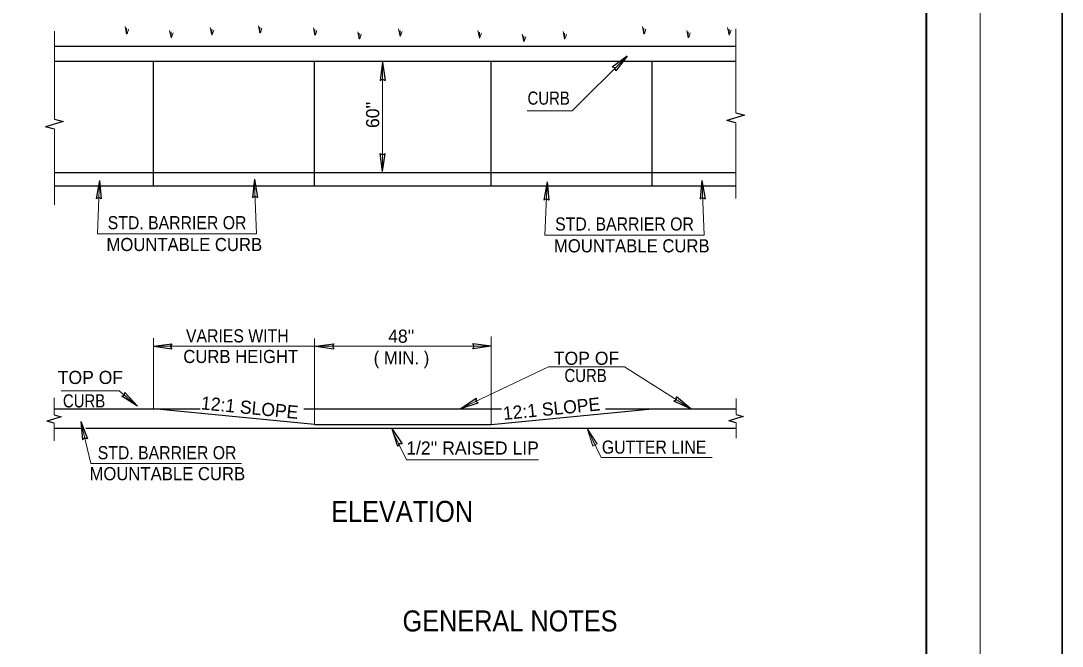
# Model space of a CAD drawing. Extents: x 1190 to 1565, y -209 to 70.
# Drawn here: x 1468.3 to 1565.3, y -83.8 to -25.5 of the extents above; entities that cross this region are included whole.
import ezdxf

# ---------------------------------------------------------------- set-up
doc = ezdxf.new("R2010")
doc.units = 0
doc.header["$LTSCALE"] = 0.49
doc.layers.add('1', color=7, linetype='Continuous', lineweight=13)

msp = doc.modelspace()

# ---------------------------------------------------------------- hatches: boundary and pattern name
at = {"layer": '1'}
msp.add_hatch(color=256, dxfattribs=at).paths.add_polyline_path([(1521.0853, -63.478), (1522.0415, -64.9066), (1521.6208, -65.1115)])

# ---------------------------------------------------------------- linework, layer by layer
for p, q in [((1557.7199, -199.6312), (1557.7199, 30.387)), ((1490.6697, -26.5822), (1490.8097, -26.1619)), ((1471.4764, -34.6385), (1471.4764, -26.4322)), ((1478.2526, -26.6686), (1478.3926, -26.2482)), ((1482.3916, -27.0137), (1482.5316, -26.5934)), ((1486.1857, -26.7548), (1486.3257, -26.3345)), ((1495.7818, -26.7912), (1495.9218, -26.3709)), ((1499.9208, -27.1364), (1500.0608, -26.7161)), ((1503.715, -26.8775), (1503.855, -26.4572)), ((1511.1047, -27.0366), (1511.2447, -26.6163)), ((1515.2437, -27.3818), (1515.3837, -26.9614)), ((1519.0378, -27.1228), (1519.1778, -26.7025)), ((1526.4275, -26.6686), (1526.5675, -26.2482)), ((1530.5665, -27.0137), (1530.7065, -26.5934)), ((1534.3607, -26.7548), (1534.5007, -26.3345)), ((1534.9568, -34.0489), (1534.9568, -26.2319)), ((1480.7021, -36.7816), (1480.7021, -29.2556)), ((1502.0441, -39.5295), (1502.0441, -29.3268)), ((1527.1429, -38.9468), (1527.1429, -29.2556)), ((1471.4764, -35.5814), (1471.4764, -42.6252)), ((1534.9568, -34.9918), (1534.9568, -42.0356)), ((1490.3142, -45.3314), (1490.1198, -40.6506)), ((1531.9923, -45.4541), (1531.7979, -40.7732)), ((1480.7021, -61.6202), (1480.7021, -55.0548)), ((1495.7021, -63.1052), (1495.7021, -55.067)), ((1512.1429, -63.1052), (1512.1429, -54.8932)), ((1480.7021, -55.8038), (1512.1429, -55.8038)), ((1524.576, -57.7337), (1530.745, -61.6195)), ((1471.4433, -62.1887), (1471.4433, -60.6156)), ((1534.9662, -62.1567), (1534.9662, -60.6808)), ((1471.4433, -62.9602), (1471.4433, -64.6063)), ((1474.8706, -66.7234), (1473.9402, -62.8133)), ((1534.9662, -62.9281), (1534.9662, -64.3796)), ((1474.8706, -66.7234), (1488.9177, -66.7234))]:
    msp.add_line(p, q, dxfattribs=at)
at = {"layer": '1', "lineweight": 40}
msp.add_line((1552.7192, -190.7357), (1552.7192, 17.8859), dxfattribs=at)
at = {"layer": '1', "lineweight": 25}
for p, q in [((1534.9568, -27.8764), (1471.4764, -27.8764)), ((1524.8131, -28.7535), (1523.4437, -29.7927)), ((1524.8131, -28.7535), (1523.7748, -30.1235)), ((1534.9568, -29.2556), (1471.4764, -29.2556)), ((1480.7021, -40.8791), (1480.7021, -29.2556)), ((1495.7021, -40.8791), (1495.7021, -29.2556)), ((1502.0449, -29.3357), (1501.8109, -31.0387)), ((1502.0449, -29.3357), (1502.2789, -31.0387)), ((1512.1429, -40.8791), (1512.1429, -29.2556)), ((1527.1429, -40.8791), (1527.1429, -29.2556)), ((1534.9568, -34.9918), (1534.1254, -34.77)), ((1471.4764, -35.5814), (1470.6451, -35.3596)), ((1502.0449, -39.5292), (1501.8109, -37.8262)), ((1502.0449, -39.5292), (1502.2789, -37.8262)), ((1534.9568, -39.6403), (1471.4764, -39.6403)), ((1475.6827, -40.3602), (1475.3782, -42.052)), ((1475.6827, -40.3602), (1475.8458, -42.0713)), ((1490.1027, -40.2408), (1489.9395, -41.952)), ((1490.1027, -40.2408), (1490.4071, -41.9327)), ((1517.3608, -40.4828), (1517.0563, -42.1747)), ((1517.3608, -40.4828), (1517.5239, -42.194)), ((1531.7807, -40.3635), (1531.6176, -42.0747)), ((1531.7807, -40.3635), (1532.0852, -42.0553)), ((1534.9568, -40.8791), (1471.4433, -40.8791)), ((1480.7024, -55.8046), (1482.4054, -55.5706)), ((1480.7024, -55.8046), (1482.4054, -56.0386)), ((1495.812, -55.8046), (1497.515, -55.5706)), ((1495.812, -55.8046), (1497.515, -56.0386)), ((1512.1593, -55.8029), (1510.4563, -55.5689)), ((1512.1593, -55.8029), (1510.4563, -56.0369)), ((1479.2034, -61.3817), (1478.0509, -60.1062)), ((1479.2034, -61.3817), (1477.7496, -60.4644)), ((1509.3217, -61.5923), (1510.7626, -60.6548)), ((1509.3217, -61.5923), (1510.9621, -61.0782)), ((1530.7452, -61.6186), (1529.1795, -60.9089)), ((1530.7452, -61.6186), (1529.4289, -60.513)), ((1471.4433, -61.6202), (1485.0493, -61.6202)), ((1495.7021, -63.1052), (1480.7021, -61.6202)), ((1494.6984, -61.6202), (1513.1263, -61.6202)), ((1512.1429, -63.1052), (1527.1429, -61.6202)), ((1522.8032, -61.6202), (1534.9568, -61.6202)), ((1471.4433, -62.9602), (1470.7632, -62.7787)), ((1473.9395, -62.8138), (1474.5613, -64.4164)), ((1473.9395, -62.8138), (1474.1061, -64.5247)), ((1534.9662, -62.9281), (1534.2861, -62.7466)), ((1471.4433, -63.4239), (1473.9369, -63.4239)), ((1474.3943, -63.4239), (1534.9662, -63.4239)), ((1495.7021, -63.1052), (1512.1429, -63.1052)), ((1502.8967, -63.4748), (1503.8529, -64.9034)), ((1502.8967, -63.4748), (1503.4322, -65.1083))]:
    msp.add_line(p, q, dxfattribs=at)
at = {"layer": '1', "lineweight": 35}
msp.add_lwpolyline([(1190.3333, -208.5387), (1565.3459, -208.5387), (1565.3459, 70.1865), (1190.3333, 70.1865)], close=True, dxfattribs=at)
at = {"layer": '1'}
for points in [[(1478.0659, -26.0147), (1478.2059, -26.7152), (1478.2059, -26.1548)], [(1485.9991, -26.101), (1486.1391, -26.8015), (1486.1391, -26.2411)], [(1490.483, -25.9284), (1490.623, -26.6289), (1490.623, -26.0685)], [(1495.5952, -26.1374), (1495.7352, -26.8379), (1495.7352, -26.2775)], [(1526.2408, -26.0147), (1526.3808, -26.7152), (1526.3808, -26.1548)], [(1534.174, -26.101), (1534.314, -26.8015), (1534.314, -26.2411)], [(1482.2049, -26.3599), (1482.3449, -27.0604), (1482.3449, -26.5)], [(1499.7342, -26.4826), (1499.8742, -27.1831), (1499.8742, -26.6227)], [(1503.5283, -26.2237), (1503.6683, -26.9242), (1503.6683, -26.3637)], [(1510.918, -26.3827), (1511.058, -27.0832), (1511.058, -26.5228)], [(1515.057, -26.7279), (1515.197, -27.4284), (1515.197, -26.868)], [(1518.8512, -26.469), (1518.9912, -27.1695), (1518.9912, -26.6091)], [(1530.3798, -26.3599), (1530.5198, -27.0604), (1530.5198, -26.5)], [(1515.5016, -33.857), (1519.7143, -33.857), (1524.8139, -28.7538)], [(1490.3142, -45.3314), (1475.4772, -45.3314), (1475.6835, -40.3598)], [(1531.9923, -45.4541), (1517.1553, -45.4541), (1517.3616, -40.4825)], [(1524.576, -57.7337), (1517.5106, -57.7334), (1509.3211, -61.5917)], [(1472.116, -59.9636), (1477.5162, -59.9634), (1479.2032, -61.3825)], [(1502.9735, -63.703), (1504.2869, -66.3993), (1516.5558, -66.3993)], [(1521.0853, -63.478), (1522.3987, -66.1743), (1532.7361, -66.1743)]]:
    msp.add_lwpolyline(points, dxfattribs=at)
at = {"layer": '1', "lineweight": 25}
for points in [[(1523.7748, -30.1235), (1523.7007, -29.8632), (1523.4437, -29.7927)], [(1501.8109, -31.0387), (1502.0473, -30.9069), (1502.2789, -31.0387)], [(1471.4764, -34.6385), (1472.2821, -34.8535), (1470.6451, -35.3596)], [(1534.9568, -34.0489), (1535.7624, -34.2639), (1534.1254, -34.77)], [(1501.8109, -37.8262), (1502.0473, -37.9579), (1502.2789, -37.8262)], [(1475.8458, -42.0713), (1475.6151, -41.9299), (1475.3782, -42.052)], [(1489.9395, -41.952), (1490.1702, -41.8106), (1490.4071, -41.9327)], [(1517.5239, -42.194), (1517.2932, -42.0526), (1517.0563, -42.1747)], [(1531.6176, -42.0747), (1531.8483, -41.9333), (1532.0852, -42.0553)], [(1482.4054, -55.5706), (1482.2737, -55.807), (1482.4054, -56.0386)], [(1497.515, -55.5706), (1497.3832, -55.807), (1497.515, -56.0386)], [(1510.4563, -56.0369), (1510.5881, -55.8005), (1510.4563, -55.5689)], [(1477.7496, -60.4644), (1478.0026, -60.3683), (1478.0509, -60.1062)], [(1510.7626, -60.6548), (1510.7442, -60.9249), (1510.9621, -61.0782)], [(1529.1795, -60.9089), (1529.417, -60.7792), (1529.4289, -60.513)], [(1471.4433, -62.1887), (1472.1025, -62.3647), (1470.7632, -62.7787)], [(1534.9662, -62.1567), (1535.6254, -62.3326), (1534.2861, -62.7466)], [(1474.5613, -64.4164), (1474.3008, -64.343), (1474.1061, -64.5247)], [(1503.8529, -64.9034), (1503.5827, -64.8885), (1503.4322, -65.1083)]]:
    msp.add_lwpolyline(points, dxfattribs=at)
at = {"layer": '1'}
msp.add_lwpolyline([(1521.0853, -63.478), (1522.0415, -64.9066), (1521.6208, -65.1115)], close=True, dxfattribs=at)

# ---------------------------------------------------------------- texts
for s, height, width, p in [('CURB', 1.223, 0.85, (1515.5467, -33.2868)), ('STD. BARRIER OR ', 1.223, 0.9, (1476.4407, -44.8954)), ('STD. BARRIER OR ', 1.223, 0.9, (1518.1188, -45.0181)), ('MOUNTABLE CURB', 1.223, 0.95, (1476.3242, -46.9282)), ('MOUNTABLE CURB', 1.223, 0.95, (1518.0023, -47.0509)), ('VARIES WITH', 1.223, 0.9, (1483.7285, -55.4404)), ('CURB HEIGHT', 1.223, 0.95, (1483.4803, -57.3645)), ('( MIN. )', 1.223, 0.95, (1501.2155, -57.4868)), ('CURB', 1.223, 0.85, (1518.9834, -59.1357)), ('CURB', 1.223, 0.85, (1472.2694, -61.5044)), ('GUTTER LINE', 1.223, 0.9, (1522.4702, -65.8098)), ('STD. BARRIER OR ', 1.223, 0.9, (1475.51, -66.3309)), ('MOUNTABLE CURB', 1.223, 0.95, (1474.7413, -68.2894)), ('ELEVATION', 1.957, 0.9, (1497.2546, -72.1669)), ('GENERAL NOTES', 1.957, 0.9, (1503.9028, -82.3812))]:
    msp.add_text(s, height=height, dxfattribs=dict(at, width=width)).set_placement(p)
for s, rotation, p in [("60''", 90, (1501.7296, -35.4602)), ('12:1 SLOPE', 354.286, (1485.0874, -61.676)), ('12:1 SLOPE', 5.714, (1513.3204, -62.6771))]:
    msp.add_text(s, height=1.223, rotation=rotation, dxfattribs=at).set_placement(p)
for s, p in [("48''", (1502.5626, -55.4757)), ('TOP OF', (1517.9962, -57.5325)), ('TOP OF', (1471.7841, -59.3188)), ("1/2'' RAISED LIP", (1504.246, -65.8964))]:
    msp.add_text(s, height=1.223, dxfattribs=at).set_placement(p)

doc.saveas('drawing.dxf')
